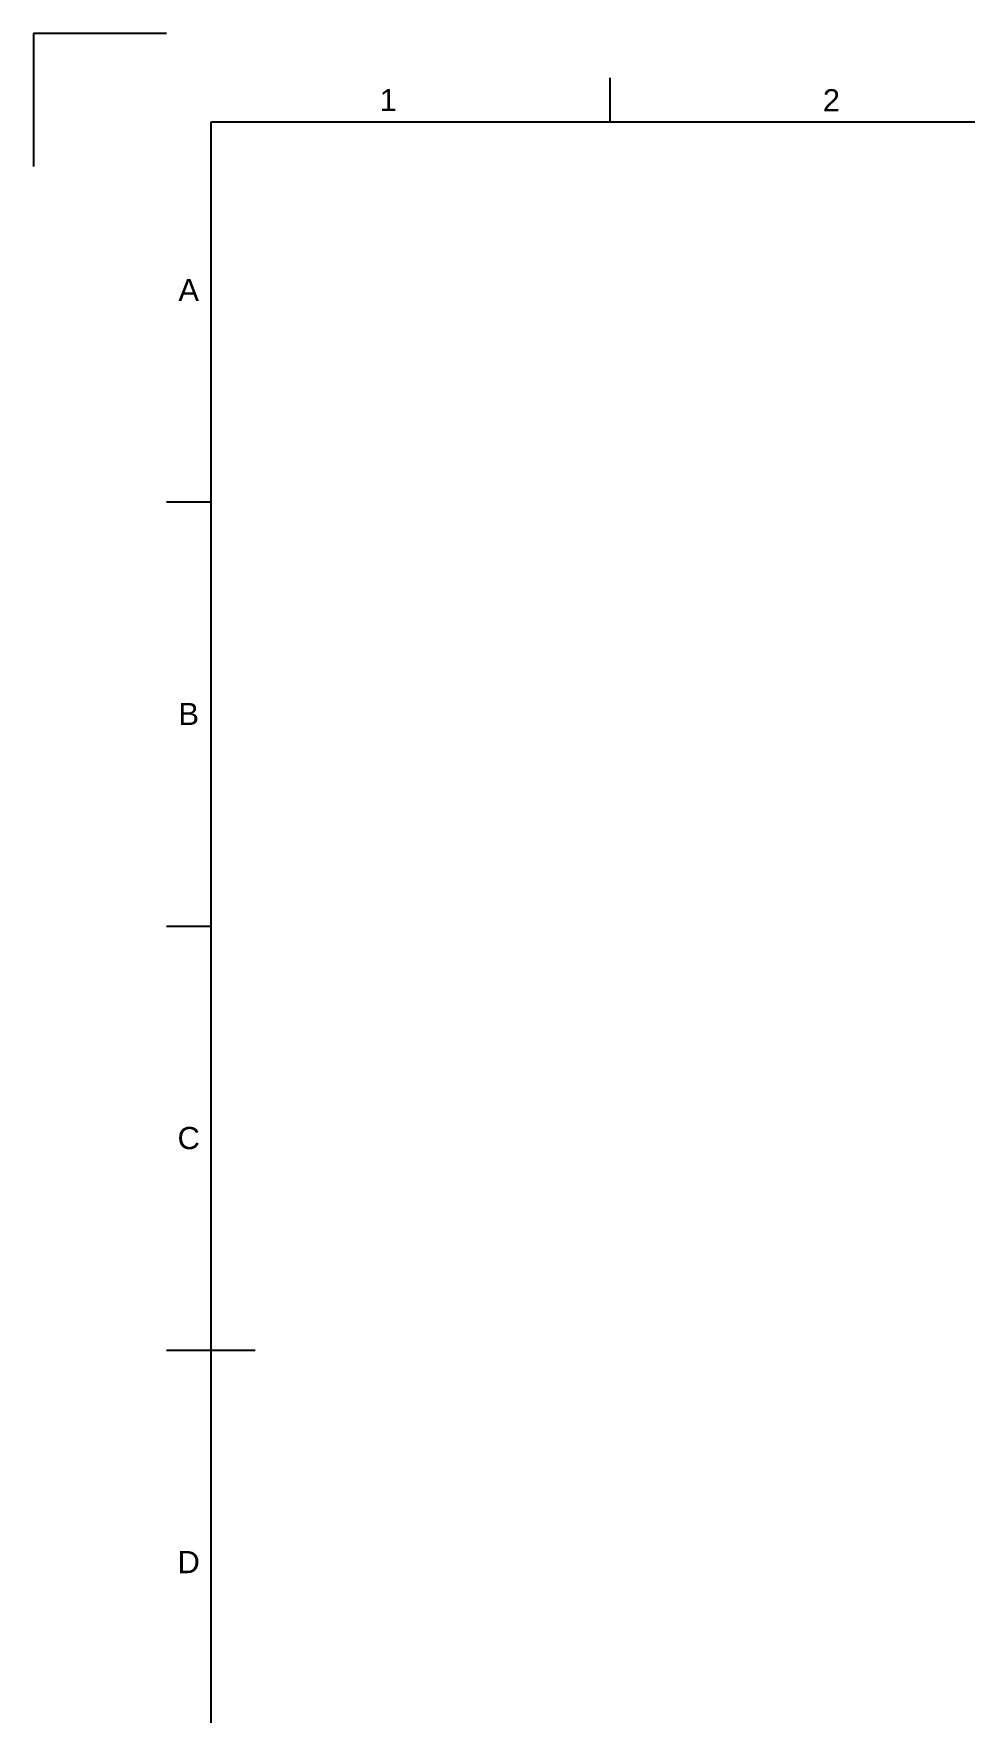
# Model space of a CAD drawing. Header units: millimetres. Extents: x 0 to 420, y 0 to 297.
# Drawn here: x 0 to 105, y 107.6 to 297 of the extents above; entities that cross this region are included whole.
import ezdxf
from ezdxf.enums import TextEntityAlignment as Align

# ---------------------------------------------------------------- set-up
doc = ezdxf.new("R2010")
doc.units = ezdxf.units.MM
doc.header["$LTSCALE"] = 0.75
doc.layers.add('BORDER', color=7, linetype='Continuous', lineweight=25)
doc.styles.add('FusionTitle', font='Arial.ttf')

# ---------------------------------------------------------------- blocks, each defined once
blk = doc.blocks.new('ISO_A3_SHEET')
at = {"layer": 'BORDER'}
for p, q in [((65, 292), (65, 287)), ((410, 287), (20, 287)), ((20, 287), (20, 10)), ((15, 244.16666), (20, 244.16666)), ((15, 196.33333), (20, 196.33333)), ((15, 148.5), (25, 148.5))]:
    blk.add_line(p, q, dxfattribs=at)
at = {"layer": 'Defpoints'}
for p, q in [((15, 297), (0, 297)), ((0, 297), (0, 282))]:
    blk.add_line(p, q, dxfattribs=at)
at = {"layer": 'BORDER', "style": 'FusionTitle'}
for s, p in [('1', (40, 289.5)), ('2', (90, 289.5)), ('A', (17.5, 268.08333)), ('B', (17.5, 220.25)), ('C', (17.5, 172.41667)), ('D', (17.5, 124.58334))]:
    blk.add_text(s, height=2.5, dxfattribs=at).set_placement(p, align=Align.MIDDLE)

msp = doc.modelspace()

# ---------------------------------------------------------------- block references
at = {"layer": 'BORDER'}
msp.add_blockref('ISO_A3_SHEET', (0, 0), dxfattribs=at)

doc.saveas('drawing.dxf')
